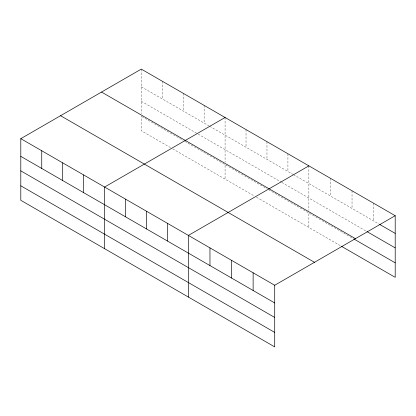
<?xml version="1.0" encoding="UTF-8"?>
<svg xmlns="http://www.w3.org/2000/svg" width="416" height="416" viewBox="0 0 416 416"><rect width="100%" height="100%" fill="white"/><g stroke="black" fill="none" stroke-linecap="round" stroke-linejoin="round"><path stroke-width="0.31" stroke-dasharray="2.08 1.56" d="M141.289 86.798L209.092 125.944M209.643 126.261L292.885 174.32M293.436 174.637L379.153 224.125M141.289 101.296L197.517 133.76M198.068 134.077L281.304 182.135M281.856 182.458L366.423 231.28M141.84 116.558L183.18 140.426M184.834 141.383L225.077 164.616L225.077 179.114M225.628 164.934L266.973 188.802M268.627 189.758L308.87 212.992L308.87 227.49M309.421 213.309L330.45 225.451M331.006 225.768L352.035 237.91M170.503 147.607L141.289 130.738L141.289 116.236M172.708 148.881L254.296 195.983M256.5 197.257L340.969 246.022M373.615 203.242L373.615 220.932M352.035 190.778L352.035 208.473M330.45 178.318L330.45 196.009M308.87 165.859L308.87 210.392M287.924 153.764L287.924 171.454M266.973 141.669L266.973 159.364M246.028 129.574L246.028 147.269M225.077 117.484L225.077 162.016M204.131 105.388L204.131 123.079M183.18 93.293L183.18 110.984M162.235 81.198L162.235 98.894M141.289 69.103L141.289 113.641"/><path stroke-width="0.62" d="M20.8 138.668L274.711 285.262L274.711 346.897L20.8 200.299L20.8 138.668L141.289 69.103L395.2 215.701L395.2 277.332L341.52 246.34M225.077 117.484L104.593 187.044L104.593 248.674M308.87 165.859L188.38 235.42L188.38 297.055M274.711 285.262L395.2 215.701M379.704 224.448L395.2 233.392M366.974 231.598L395.2 247.894M101.525 92.061L355.441 238.654M353.694 238.872L395.2 262.834M60.559 115.71L314.475 262.309M20.8 156.359L274.711 302.957M20.8 170.862L274.711 317.455M20.8 185.801L274.711 332.394M253.131 272.802L253.131 290.493M231.546 260.343L231.546 278.034M209.966 247.879L209.966 265.574M167.435 223.324L167.435 241.02M146.489 211.229L146.489 228.925M125.538 199.139L125.538 216.83M83.642 174.949L83.642 192.644M62.696 162.854L62.696 180.549M41.746 150.764L41.746 168.454"/></g></svg>
